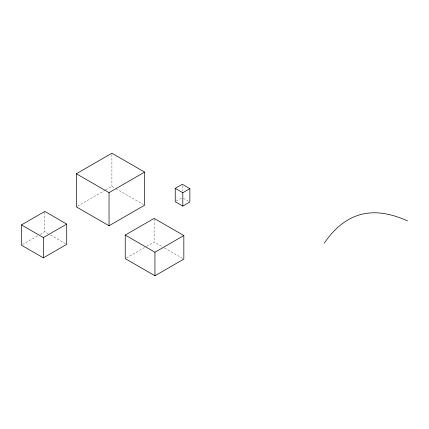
<?xml version="1.0" encoding="UTF-8"?>
<svg xmlns="http://www.w3.org/2000/svg" width="429" height="429" viewBox="0 0 429 429"><rect width="100%" height="100%" fill="white"/><g stroke="black" fill="none" stroke-linecap="round" stroke-linejoin="round"><path stroke-width="0.32" stroke-dasharray="2.15 1.61" d="M77.483 206.215L105.019 190.315M105.593 189.983L111.905 186.342L115.347 188.326M22.592 244.535L37.972 235.655M40.251 234.336L44.814 231.708L48.273 233.703M176.324 201.11L181.757 197.973M126.399 257.958L146.042 246.616M146.621 246.284L154.129 241.945L162.13 246.562M183.381 198.284L189.323 201.716M115.921 188.658L143.463 204.563M164.414 247.882L182.69 258.435M50.579 235.033L65.567 243.688M182.298 185.623L182.298 190.975M154.129 219.047L154.129 241.945M111.905 154.547L111.905 186.342M44.814 212.087L44.814 231.708"/><path stroke-width="0.64" d="M324.383 243.045C333.081 230.1 345.302 218.618 360.709 214.538A32.54 18.785 0 0 1 377.043 212.838C387.644 213.385 397.924 216.565 407.55 220.908M76.335 173.761L111.905 153.223L144.611 172.109L144.611 205.223L109.041 225.761L76.335 206.875L76.335 173.761L109.041 192.642L144.611 172.109M21.45 224.919L44.814 211.433L66.72 224.077L66.72 244.353L43.361 257.845L21.45 245.195L21.45 224.919L43.361 237.569L66.72 224.077M175.236 188.369L182.298 184.288L189.859 188.653L189.859 202.027L182.797 206.102L175.236 201.737L175.236 188.369L182.797 192.734L189.859 188.653M125.241 235.071L154.129 218.393L183.832 235.542L183.832 259.095L154.944 275.777L125.241 258.628L125.241 235.071L154.944 252.22L183.832 235.542M182.797 192.734L182.797 206.102M154.944 252.22L154.944 275.777M109.041 192.642L109.041 225.761M43.361 237.569L43.361 257.845"/></g></svg>
